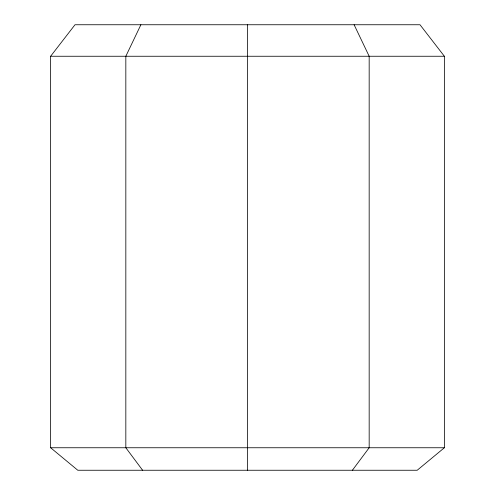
<?xml version="1.0" encoding="UTF-8"?>
<svg xmlns="http://www.w3.org/2000/svg" width="495" height="495" viewBox="0 0 495 495"><rect width="100%" height="100%" fill="white"/><g stroke="black" fill="none" stroke-linecap="round" stroke-linejoin="round"><path stroke-width="0.74" d="M140.889 24.75L125.829 56.251L125.829 447.752L142.609 470.25M352.39 470.25L369.171 447.752L369.171 56.251L354.111 24.75M50.632 56.251L74.999 24.75L420.001 24.75L444.368 56.251L444.368 447.752L417.211 470.25L77.789 470.25L50.632 447.752L50.632 56.251L444.368 56.251M50.632 447.752L444.368 447.752M247.5 24.75L247.5 470.25"/></g></svg>
